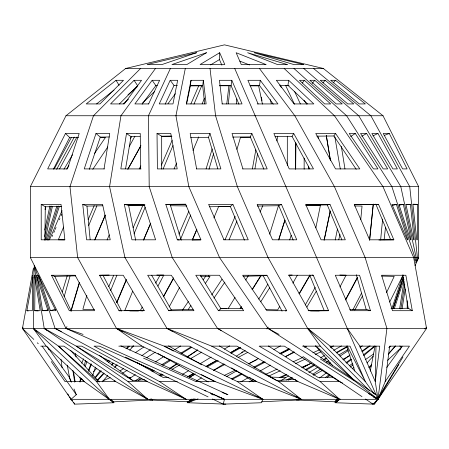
<?xml version="1.0" encoding="UTF-8"?>
<svg xmlns="http://www.w3.org/2000/svg" width="449" height="449" viewBox="0 0 449 449"><rect width="100%" height="100%" fill="white"/><g stroke="black" fill="none" stroke-linecap="round" stroke-linejoin="round"><path stroke-width="0.67" d="M287.309 165.546L287.321 136.199M304.147 169.239L304.158 158.082M295.622 169.352L295.768 142.866M295.689 168.869L295.84 143.108M32.693 275.254L32.317 310.702L26.878 310.702L32.945 277.302M33.456 267.857L22.45 328.427L71.015 399.318L74.702 404.145L113.878 402.742L84.216 381.594L46.191 346.145L33.333 328.427L33.972 268.654M38.227 310.916L34.725 310.702L35.089 276.646M308.373 168.914L308.401 166.136M44.872 240.294L45.293 206.798L41.218 204.362L41.218 239.811L64.864 239.811L61.025 204.362L41.218 204.362M375.993 346.224L375.269 381.594L377.985 399.318L374.298 404.145L335.122 402.742L339.051 398.734M221.873 65.167L219.449 59.565L219.673 52.729L200.074 64.544L224.792 64.544L219.673 52.729M284.161 68.484L334.46 115.747L382.969 186.638L413.664 257.53L426.55 328.427L377.985 399.318L268.031 328.427L268.12 327.057M360.738 219.786L362.04 206.08L354.508 205.939M380.634 239.951L382.632 219.017M369.583 239.923L373.192 204.385M369.639 240.271L373.327 204.054M45.113 209.717L45.411 206.972M228.283 103.82L230.23 85.748L219.943 85.697M384.136 239.811L385.495 227.301M236.281 103.882L236.842 98.954M186.565 104.095L190.354 85.882L191.005 80.298L203.363 80.298L206.136 103.932L186.324 103.932L191.005 80.298M226.779 103.932L228.9 85.86M204.649 103.876L202.695 85.826L203.363 80.298M365.458 399.026L372.979 404.145L377.985 399.318L386.92 328.427L365.127 257.53L334.432 186.638L294.83 115.747L259.443 68.484M385.175 381.594L389.642 346.145L409.454 346.145L385.175 381.594L377.985 399.318L71.015 399.318L69.578 396.91M238.958 104.213L231.112 85.686L231.807 80.298L219.449 80.298L222.221 103.932M273.25 104.129L259.533 85.529L260.246 80.298L247.893 80.298L258.124 103.932M307.385 103.848L287.949 85.349L288.69 80.298L276.337 80.298L294.028 103.932L313.84 103.932L288.69 80.298M79.9 382.009L80.315 379.282L79.928 377.25M80.365 381.903L81.078 378.518M402.147 308.435L405.189 289.083M399.677 308.508L403.937 281.579M400.828 309.013L404.774 283.97M104.039 168.914L109.724 133.471L95.985 133.471L84.232 168.914L104.432 168.914M140.627 168.914L140.251 133.471L126.506 133.471L120.82 168.914L141.037 168.914M415.606 260.976L416.156 257.53L400.805 186.638L358.74 115.747L303.76 68.484M125.552 168.824L131.001 136.676L126.506 133.471M254.925 168.846L257.496 153.844M252.377 168.914L255.846 149.831M276.87 140.969L277.735 136.199M370.245 371.155L375.061 346.095M185.302 68.484L175.935 115.747L188.821 186.638L219.516 257.53L268.031 328.427L279.048 334.443M315.832 227.94L320.412 205.311L306.055 205.025M335.235 239.968L337.457 229.007M324.083 240.237L330.245 210.834M324.268 239.929L330.284 211.221M44.748 230L49.901 205.996M44.619 236.511L51.175 206.046M45.158 239.968L52.376 206.394M338.765 239.811L339.944 234.356M84.244 365.705L85.579 360.311M212.472 398.993L223.181 404.145L224.5 399.318L65.981 328.427L30.352 257.53L30.352 186.638L65.981 115.747L125.647 68.484L224.5 44.855L323.353 68.484L383.019 115.747L418.648 186.638L418.648 257.53L415.072 265.763M64.14 296.772L69.999 276.208M86.837 295.341L82.874 309.299L94.526 309.642M70.891 310.977L79.248 282.735M71.138 311.022L79.608 282.348M208.976 169.256L213.544 153.85M236.943 149.349L240.518 137.304L250.75 137.394M62.265 291.973L67.198 275.922M206.069 168.914L212.237 148.855M269.613 234.249L278.638 205.159M289.717 239.918L291.154 235.298M278.576 239.968L284.907 220.021M278.801 239.693L284.924 220.42M46.034 239.732L56.9 206.08M48.47 240.069L59.341 206.456L61.199 206.602M47.145 240.17L58.23 205.996M394.329 308.631L403.926 279.385M92.662 375.661L95.474 367.114M391.842 308.716L402.989 274.878M393.116 308.457L403.46 277.151M393.133 308.525L403.37 277.482M81.235 378.558L80.573 380.539L80.315 379.282M85.181 366.67L86.938 361.383M415.645 262.833L417.402 257.53L409.729 186.638L370.88 115.747L313.554 68.484M89.368 169.318L100.312 137.097L95.985 133.471M88.7 371.301L91.405 364.139M88.279 370.846L91.007 363.662M217.816 168.751L208.482 137.304L209.992 133.471L190.18 133.471L196.623 168.914M110.6 290.655L116.88 275.265M132.674 291.255L124.816 310.512L138.477 310.938M63.629 227.042L58.319 239.794L64.561 239.895M88.689 225.533L96.917 205.771M107.103 239.946L109.225 234.849M134.004 233.968L145.162 207.219M180.61 239.165L190.718 214.987M116.936 302.508L126.405 279.996M213.881 217.894L218.674 206.456L230.438 206.624M229.069 239.794L236.932 221.031M163.077 169.065L172.966 145.566M116.633 302.542L126.365 279.401M193.003 150.466L198.722 136.906M193.968 104.151L201.814 85.596L190.842 85.535M94.666 239.974L105.279 214.976M94.924 239.727L105.268 215.38M143.439 240.12L150.522 223.462M143.68 239.85L150.763 223.204M192.178 240.226L196.814 229.338M192.408 239.929L196.769 229.692M174.1 168.852L176.631 163.049M202.117 103.826L204.581 98.073M140.559 68.484L93.471 115.747L69.971 186.638L77.643 257.53L116.493 328.427L164.199 346.145L237.386 381.594L262.873 399.318L261.408 402.742L223.181 404.145M49.429 239.845L62.041 210.609M52.163 236.432L52.713 235.153M53.818 232.588L54.649 230.668M55.205 229.388L56.035 227.469M59.352 219.791L59.908 218.511M61.013 215.952L61.844 214.033M88.184 219.555L94.211 205.631M133.157 227.783L143.023 204.997M108.781 286.647L113.715 275.254M161.404 165.12L172.09 140.43M190.876 103.932L198.896 85.411M81.684 363.235L83.598 358.807M178.949 234.114L188.821 211.327M225.022 239.811L235.164 216.39M260.078 211.956L262.822 205.631M263.894 169.189L250.278 136.906L251.85 133.471L232.038 133.471L242.931 168.914M33.827 339.444L22.45 328.427L23.017 327.192M148.63 103.932L159.603 80.298L152.144 80.298L134.885 103.932L148.827 103.932M170.39 68.484L148.445 115.747L149.203 186.638L172.225 257.53L217.518 328.427L339.618 399.318L320.199 381.594L259.152 346.145L284.408 346.145L339.388 381.594L342.553 383.048M170.205 80.298L159.232 103.932L172.977 103.932L177.664 80.298L170.205 80.298L174.032 85.428L177.45 85.394M165.193 104.151L174.032 85.428M386.443 292.782L394.216 276.382L381.684 276.062M389.659 302.025L402.927 275.473M65.459 133.471L47.65 168.914L67.457 168.914L79.204 133.471L65.459 133.471L69.623 137.478L78.603 137.366M416.459 261.885L418.648 257.53L30.352 257.53M53.425 169.206L69.623 137.478M339.96 286.956L346.084 275.181L339.826 275.018M352.835 309.877L361.529 293.141M66.952 326.58L65.981 328.427L83.11 334.41M157.93 286.148L163.773 275.181L156.83 275.007M169.222 306.863L179.628 287.36M345.354 299.926L357.18 277.768M345.696 299.915L357.516 277.757M400.059 349.715L401.709 346.656L399.717 345.999M54.351 168.768L71.413 137.428M59.526 168.964L76.908 137.074M129.217 146.643L134.908 136.199M163.206 296.845L173.611 277.768M309.827 168.964L292.075 136.462L293.708 133.471L273.89 133.471L289.24 168.914L313.509 168.914L293.708 133.471M56.647 169.34L74.281 137.102M139.173 168.964L140.851 165.9M163.509 296.84L173.595 278.374M354.783 310.091L362.483 296.031M127.769 169.34L140.616 146.054M128.077 168.936L140.924 145.672M130.519 138.359L131.546 136.524M142.271 307.032L140.223 310.702L142.737 310.944M155.584 283.201L160.024 275.254L163.773 275.181M305.236 305.028L315.22 287.36M279.772 306.235L277.701 309.889L265.797 309.608M292.871 283.111L297.356 275.203M299.045 293.753L309.917 275.007M299.371 293.747L309.883 275.596M63.988 169.228L72.53 154.759M66.693 169.093L68.933 165.288M306.88 307.099L316.147 291.474M373.557 397.281L377.985 399.318L398.819 364.425M374.298 404.145L376.475 400.564M378.288 397.578L402.955 356.989M258.708 299.129L267.862 284.172M228.081 308.716L235.052 297.373M245.687 280.058L248.252 275.877M240.148 308.62L241.265 306.841M252.052 289.616L260.981 275.36M240.462 308.592L241.579 306.807M252.36 289.566L261.284 275.299M260.695 301.84L269.748 287.663M188.277 309.434L190.948 305.376M205.451 283.341L210.031 276.382L200.338 276.141M211.664 294.914L221.952 279.317M92.791 169.307L107.805 146.89M316.826 136.17L333.882 135.968L335.566 133.471L359.817 168.914L335.549 168.914L315.748 133.471L335.566 133.471M94.503 153.491L105.425 137.478L100.127 137.327M182.468 310.13L188.339 301.554M203.201 279.828L205.939 275.826M213.932 298.125L224.887 282.118M386.763 367.45L402.169 346.162M336.969 399.038L334.96 401.81L296.346 399.958M155.477 68.484L120.961 115.747L109.584 186.638L124.934 257.53L167.006 328.427L172.539 331.418M142.12 104.196L155.831 85.596L157.195 85.585M167.954 103.691L175.385 93.746M302.306 83.065L304.377 80.298L330.694 103.932L324.627 103.932L299.477 80.298L304.377 80.298M95.137 377.39L100.206 370.694M106.969 361.771L108.237 360.098M312.184 83.531L314.76 80.298L342.25 103.932L336.183 103.932L309.861 80.298L314.76 80.298M95.463 377.727L101.306 370.835M108.501 362.354L109.853 360.766M322.915 82.913L325.143 80.298L353.806 103.932L347.734 103.932L320.244 80.298L325.143 80.298M388.267 354.34L395.49 345.954L388.424 353.761M102.254 381.852L107.749 375.516M114.613 367.602L116.903 364.964M129.722 350.186L133.387 345.96M367.046 362.915L373.147 356.197M333.214 82.824L335.526 80.298L365.363 103.932L359.29 103.932L330.632 80.298L335.526 80.298M97.248 380.174L103.854 372.962M111.397 364.717L112.817 363.174M126.023 348.75L128.38 346.173M97.433 380.64L104.095 373.445M111.711 365.217L113.614 363.162M126.944 348.772L129.318 346.201M388.828 347.801L390.276 346.286M369.488 367.714L371.452 365.711M389.126 347.7L390.596 346.196M337.906 398.819L334.96 401.81L339.034 399.627M368.831 367.434L371.772 364.442M93.409 371.75L96.827 368.303M105.128 359.93L106.104 358.947M134.088 80.298L110.544 103.932L124.289 103.932L141.547 80.298L134.088 80.298L137.635 85.748L119.367 103.966M142.614 102.9L154.574 91.517M387.599 360.328L401.799 347.094M340.269 399.116L335.122 402.742L338.714 399.425M129.649 378.496L135.374 374.589M123.29 103.82L128.436 99.19M131.72 347.229L133.269 345.837M72.513 400.766L71.015 399.318L76.319 394.699L74.006 389.002M127.987 94.778L136.951 87.05M350.36 367.08L353.032 364.812M363.701 355.743L374.909 346.213M209.565 206.748L230.326 206.456L232.896 204.362L248.246 239.811L223.636 239.811M218.422 310.702L243.678 310.702L219.421 275.254L195.775 275.254L218.422 310.702L220.919 308.716L242.606 308.272M116.027 80.298L86.197 103.932L99.942 103.932L123.486 80.298L116.027 80.298L119.103 85.321M96.569 103.91L114.001 90.176M349.361 365.851L352.673 363.263M363.707 354.637L374.747 346.016M335.122 402.742L338.119 400.457M319.559 378.024L326.215 372.996M343.423 360.003L350.085 354.974M360.076 347.431L362.292 345.758M327.332 377.255L330.15 375.19M346.488 363.219L351.556 359.503M362.259 351.657L370.144 345.876M325.469 377.407L329.443 374.545M345.921 362.691L351.034 359.009M361.827 351.241L369.213 345.921M120.079 370.947L123.514 368.539M141.845 355.675L150.437 349.648M149.713 399.958L187.895 401.81L191.858 399.054M352.269 368.595L353.992 367.417M365.497 359.537L373.551 354.025M159.67 375.746L161.977 374.191M170.048 368.736L176.968 364.055M187.351 357.039L197.728 350.029M115.376 366.12L117.122 364.947M135.166 352.813L143.893 346.937M350.686 136.541L355.288 133.471L377.935 168.914L373.473 168.914L349.215 133.471L355.288 133.471M312.79 374.258L320.317 369.241M329.005 363.449L330.167 362.68M340.011 356.113L348.115 350.708M280.995 380.645L288.662 375.841M159.053 375.42L161.387 373.877M169.554 368.472L176.558 363.842M187.059 356.888L197.566 349.939M122.482 373.299L127.157 370.279M146.458 357.836L155.236 352.179M145.959 367.899L147.132 367.153M155.365 361.95L164.188 356.377M174.768 349.687L180.65 345.971M138.314 380.426L141.878 378.215M152.57 371.587L154.349 370.481M162.667 365.323L170.985 360.165M181.677 353.531L191.779 347.268M196.162 381.134L201.489 377.822M213.331 370.464L223.989 363.842M236.421 356.113L245.3 350.596M135.823 380.398L140.021 377.856M151.403 370.958L152.604 370.234M161.589 364.79L169.98 359.705M180.767 353.172L190.954 346.998M182.462 374.404L188.44 370.795M199.799 363.943L211.153 357.084M224.304 349.142L229.686 345.893M210.542 64.937L219.449 59.565M241.545 352.443L242.746 351.73M308.867 372.552L317.914 367.243M326.367 362.281L328.78 360.867M339.04 354.845L348.087 349.53M160.691 375.981L163.11 374.573M172.175 369.308L179.432 365.099M190.309 358.785L201.792 352.111M361.838 136.221L366.625 133.471L387.661 168.914L383.199 168.914L360.553 133.471L366.625 133.471M189.147 377.328L195.214 373.849M207.348 366.884L218.27 360.62M231.011 353.307L240.72 347.734M226.683 376.515L236.965 370.661M249.066 363.774L258.136 358.611M273.862 349.659L280.518 345.87M187.648 376.902L193.744 373.456M205.939 366.564L216.912 360.362M230.32 352.785L240.075 347.273M240.754 381.931L248.022 377.817M260.145 370.964L270.444 365.132M294.078 351.763L285.592 356.562L294.404 352.257M302.632 367.927L311.135 363.106M320.855 357.6L324.498 355.535M333.613 350.377L341.509 345.904M188.069 376.571L193.57 373.467M206.394 366.232L216.783 360.373M230.831 352.448L239.991 347.279M288.41 380.129L292.681 377.716M306.117 370.139L314.665 365.318M323.824 360.149L326.878 358.431M336.649 352.92L347.032 347.06M286.597 380.017L291.496 377.3M304.978 369.836L314.165 364.745M323.359 359.655L326.417 357.96M336.222 352.532L346.639 346.763M313.419 375.302L322.606 370.33M342.811 359.396L348.935 356.085M189.203 377.429L194.771 374.488M213.365 370.537L225.061 364.358M237.992 357.527L247.848 352.325M187.895 401.81L193.48 398.869M231.33 378.962L241.259 373.736M253.668 367.209L264.214 361.658M279.727 353.498L289.038 348.604M187.104 401.597L187.592 402.742L195.046 398.83M232.307 379.293L242.247 374.079M254.667 367.568L265.224 362.029M280.754 353.891L290.071 349.002M225.819 404.145L187.592 402.742L194.434 399.234M257.328 206.04L278.795 205.709L281.433 204.362L296.783 239.811L272.515 239.811L257.165 204.362L281.433 204.362M373.001 135.862L377.957 133.471L397.382 168.914L392.926 168.914L371.89 133.471L377.957 133.471M224.231 375.482L234.956 370.29M248.207 363.87L257.041 359.593M262.474 362.343L263.737 361.731M280.142 353.79L289.605 349.204M304.501 347.369L306.392 346.454M280.631 377.761L286.933 374.73M302.682 367.147L307.094 365.02M268.766 376.088L280.204 370.767M295.459 363.668L304.994 359.228M315.164 354.497L320.883 351.831M330.419 347.391L333.596 345.915M102.63 381.044L110.224 377.558M249.116 381.903L252.304 380.449M265.69 374.343L277.162 369.106M293.096 361.832L302.66 357.471M312.858 352.819L319.228 349.906M279.233 377.592L286.266 374.449M301.61 367.585L311.196 363.297M384.176 135.469L389.294 133.471L407.108 168.914L402.646 168.914L383.227 133.471L389.294 133.471M266.801 328.893L268.031 328.427M187.592 402.742L198.048 398.858M332.647 346.196L331.328 346.656L329.931 346.555M168.712 310.702L193.968 310.702L171.322 275.254L147.676 275.254L168.712 310.702L171.299 309.889L193.014 309.378M392.1 205.693L396.372 204.362L407.883 239.811L407.26 239.811L391.915 204.362L396.372 204.362M39.114 276.567L50.428 310.702L55.322 309.26M424.687 328.87L426.55 328.427L425.983 327.192M285.491 311L286.737 310.702L266.936 275.254L242.668 275.254L266.925 310.702L286.737 310.702M305.808 205.266L327.287 204.912L329.97 204.362L345.32 239.811L321.052 239.811L305.702 204.362L329.97 204.362M398.987 205.221L403.376 204.362L411.048 239.811L410.425 239.811L398.914 204.362L403.376 204.362M243.122 276.281L263.198 275.781L266.936 275.254M37.216 277.302L42.576 310.702L48.15 310.051M405.918 204.716L410.375 204.362L414.214 239.811L413.591 239.811L405.918 204.362L410.375 204.362M34.169 265.791L44.215 328.427L76.257 346.145L132.775 380.539L143.933 379.798M295.105 379.326L276.696 380.539L219.314 345.893M261.801 401.776L299.287 399.958M310.523 310.938L328.595 310.702L313.245 275.254L312.004 275.024M168.936 377.39L163.374 377.564L136.648 362.422M349.681 309.788L366.126 309.299L370.453 310.702L359.554 275.254L335.285 275.254L350.635 310.702L370.453 310.702M332.715 377.126L318.33 377.564L268.35 345.971M120.304 310.916L119.007 310.702L99.583 275.254L109.174 275.018M51.483 275.254L75.129 275.254L94.554 310.702L69.298 310.702L51.483 275.254L54.784 276.382L75.673 275.854M288.696 275.091L292.17 275.007M129.795 310.927L144.129 310.579M391.006 308.643L408.175 308.199L412.305 310.702L405.868 275.254L381.599 275.254L392.493 310.702L412.305 310.702M124.289 204.362L144.095 204.362L155.607 239.811L131.961 239.811L124.289 204.362L128.588 205.311L144.999 204.98M179.28 240.002L177.333 239.811L165.821 204.362L185.869 204.177M82.751 204.362L102.563 204.362L110.235 239.811L86.59 239.811L82.751 204.362L86.96 206.08L102.709 205.788M157.027 133.471L170.772 133.471L177.209 168.914L157.403 168.914L157.027 133.471L161.679 136.199L171.344 136.036M45.293 206.798L61.053 206.529M354.323 204.452L378.507 204.362L393.857 239.811L369.589 239.811L354.239 204.362L378.507 204.362M193.053 239.996L200.709 239.867M378.894 239.991L393.857 239.811M131.001 136.676L139.981 136.535M100.312 137.097L109.298 136.973M232.543 137.08L250.278 136.906M275.018 136.642L292.075 136.462M190.746 137.456L208.482 137.304M279.721 85.4L287.949 85.349M190.354 85.882L202.695 85.826M219.454 85.742L231.112 85.686M249.93 85.579L259.533 85.529M125.647 68.484L323.353 68.484M221.991 103.932L242.039 103.932L231.807 80.298M257.21 103.932L277.937 103.932L260.246 80.298M65.981 115.747L383.019 115.747M196.359 168.914L220.891 168.914L209.992 133.471M242.673 168.914L267.2 168.914L251.85 133.471M30.352 186.638L418.648 186.638M165.821 204.362L185.633 204.362L200.978 239.811L177.333 239.811M232.896 204.362L208.628 204.362L223.978 239.811M417.379 204.362L412.917 204.362L416.756 239.811L417.379 239.811L417.379 204.362L412.912 204.194M35.106 275.254L34.483 275.254L40.169 310.702L34.725 310.702M36.891 275.254L36.268 275.254L48.015 310.702L42.576 310.702M38.676 275.254L38.053 275.254L55.867 310.702L50.428 310.702M99.583 275.254L123.228 275.254L144.264 310.702L119.007 310.702M288.802 275.254L313.245 275.254M308.149 310.702L328.595 310.702M22.45 328.427L426.55 328.427M40.747 346.145L46.191 346.145M118.822 346.145L141.974 346.145L215.166 381.594L262.873 399.318L256.62 396.175M211.675 346.145L278.795 381.594L301.245 399.318L167.006 328.427L211.675 346.145L236.932 346.145L297.979 381.594L339.618 399.318M302.525 346.145L320.289 346.145L354.474 380.612M66.401 381.594L65.026 381.594L51.321 361.585M67.771 381.594L84.216 381.594L81.959 378.973M151.526 399.133L152.654 399.958L114.04 401.81L109.382 399.318L33.333 328.427L58.505 346.145L96.529 381.594L115.713 381.594L147.755 399.318L128.027 381.594L76.257 346.145L81.696 346.145L147.216 381.594L186.127 399.318L159.53 381.594L94.009 346.145L99.454 346.145L153.782 370.447M128.027 381.594L147.216 381.594L144.32 379.663M159.53 381.594L177.344 381.594M237.386 381.594L256.575 381.594L301.245 399.318L296.357 396.562M278.795 381.594L297.979 381.594L295.094 379.646M320.199 381.594L339.388 381.594M250.419 85.843L258.646 85.882L262.435 104.095M289.072 85.557L285.654 85.529L294.465 104.219M161.696 136.513L171.933 136.625M170.205 205.709L186.823 205.968M127.948 205.013L144.572 205.288M220.386 308.558L226.683 308.688M308.283 310.663L319.205 310.927M127.926 377.48L130.67 377.564M270.332 377.087L285.626 377.564M26.878 310.702L28.119 311M208.179 275.821L209.414 276.197M222.042 392.42L227.929 394.699L120.848 345.837M211.417 394.256L213.382 395.013M217.305 396.534L218.612 397.039M220.577 397.797L224.5 399.318L210.407 393.021M239.817 61.109L249.543 64.965M143.568 358.156L195.983 381.594L215.166 381.594L201.444 374.634M204.643 390.445L205.923 391.017M374.213 393.829L376.11 394.699L303.361 345.764M125.524 357.135L208.061 396.865M141.974 346.145L116.493 328.427L262.873 399.318M34.231 265.482L55.098 328.427L61.339 331.587M116.493 328.427L122.712 331.615M173.432 351.056L164.199 346.145L189.456 346.145L256.575 381.594L251.782 378.748M55.098 328.427L186.127 399.318M151.442 399.29L152.654 399.958L150.903 398.807M157.953 353.475L208.246 381.931M168.482 345.87L201.753 364.807M217.518 328.427L221.166 330.515M249.386 377.328L250.581 378.041M368.41 393.481L377.985 399.318L234.732 68.484M231.527 367.888L254.022 381.869M320.356 358.97L355.451 381.594L377.985 399.318L377.396 398.05M47.712 330.733L44.215 328.427L147.755 399.318L145.538 397.623M302.952 356.495L361.984 396.663M112.733 401.934L113.878 402.742L110.931 399.739M99.47 355.395L132.775 380.539M210.02 68.484L215.565 115.747L237.358 186.638L268.053 257.53L307.66 328.427L330.195 346.145L365.357 381.594L374.039 393.779M114.647 380.685L115.713 381.594L63.943 346.145L58.505 346.145L98.584 381.773M293.96 68.484L346.6 115.747L391.887 186.638L414.91 257.53L414.943 260.313M315.731 345.837L352.358 378.81M33.333 328.427L36.408 331.267M110.286 399.425L113.878 402.742M37.284 342.795L38.277 343.754M320.289 346.145L307.66 328.427L369.628 390.888M107.457 397.298L109.382 399.318L96.529 381.594M70.695 350.517L99.308 382.02M307.66 328.427L309.03 330.004M315.613 345.96L332.552 365.492M331.884 348.379L330.195 346.145L350.012 346.145L365.357 381.594L347.172 345.831M303.973 100.25L306.88 104.196M48.049 347.84L69.544 377.564L71.34 381.992M376.801 397.657L377.985 399.318M42.155 346.23L76.319 394.699M152.144 80.298L155.831 85.596M372.344 403.208L372.979 404.145M333.882 135.968L356.209 169.307M200.377 275.276L220.919 308.716M73.614 402.355L74.702 404.145M67.782 393.902L68.86 395.709M151.644 275.203L171.299 309.889M288.976 275.254L308.777 310.702M47.291 346.656L48.941 349.715M263.198 275.781L282.056 311.129M102.916 275.181L121.6 311.129M54.784 276.382L71.234 311.073M280.103 84.973L281.36 87.589M294.595 91.495L300.37 103.932M278.795 205.709L293.152 240.069M230.326 206.456L244.436 240.142M375.819 204.093L390.681 239.794M327.287 204.912L341.897 239.946M309.776 275.209L324.184 310.512M69.129 376.98L71.183 382.043M70.499 398.05L71.015 399.318M347.734 329.751L347.29 328.427L359.918 346.145L375.269 381.594L379.731 346.145L359.918 346.145L360.418 348.171M346.594 346.078L354.822 371.059M170.16 204.497L181.228 240.198M356.315 274.732L366.126 309.299M270.399 99.583L271.241 103.646M128.588 205.311L135.671 240.288M261.34 97.18L262.008 100.554M75.37 353.543L76.021 356.933M67.277 365.172L69.544 377.564M334.864 136.906L340.291 169.004M317.999 136.676L318.347 138.724M326.356 135.716L330.442 160.518M326.271 135.497L330.369 160.315M402.882 275.142L408.175 308.199M341.352 146.419L344.961 168.914M73.484 371.402L75.151 381.779M72.867 370.391L74.691 382.144M61.025 359.352L62.074 367.692M86.96 206.08L90.148 239.654M407.142 300.757L407.237 308.362M161.679 136.199L161.691 169.043M206.461 52.729L186.868 64.544L171.95 64.544L206.461 52.729M196.522 52.729L162.005 64.544L147.092 64.544L196.522 52.729M265.976 64.544L241.265 64.544L236.146 52.729L265.976 64.544M287.281 64.544L277.482 64.544L247.652 52.729L287.281 64.544M303.614 64.544L293.814 64.544L254.185 52.729L303.614 64.544"/></g></svg>
